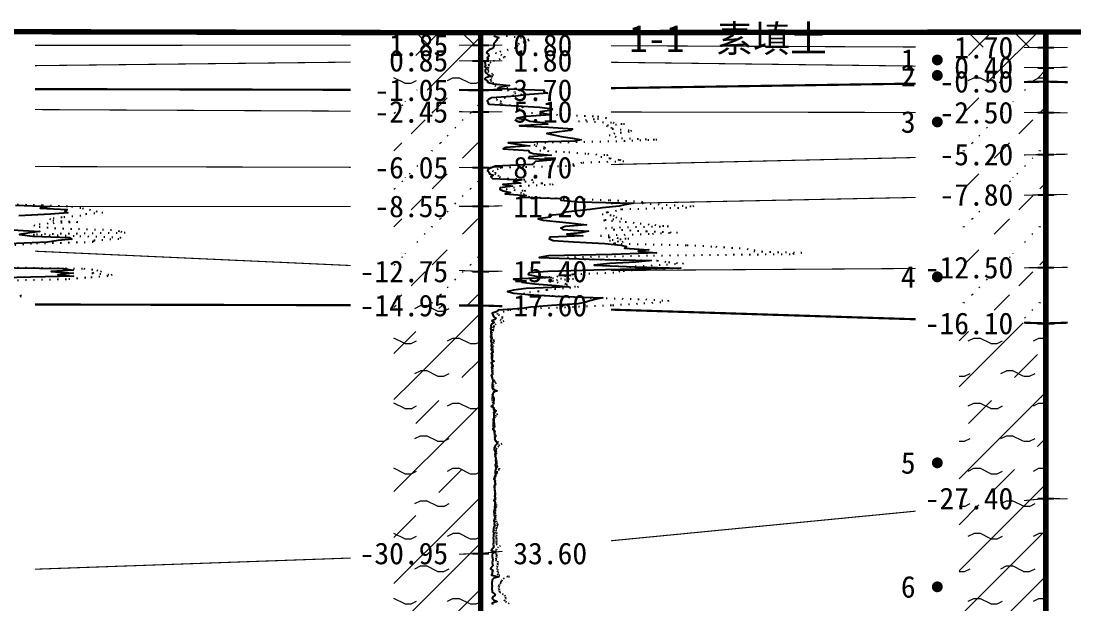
# Model space of a CAD drawing. Extents: x -37 to 3540, y -1485 to 297.
# Drawn here: x 37.5 to 134.6, y -726.3 to -672.5 of the extents above; entities that cross this region are included whole.
import ezdxf
from ezdxf.enums import TextEntityAlignment as Align

# ---------------------------------------------------------------- set-up
doc = ezdxf.new("R2010")
doc.units = 0
doc.linetypes.add('DOT', pattern=[6.35, 0, -6.35])
doc.layers.get('0').update_dxf_attribs({"linetype": 'CONTINUOUS'})
for name, color, linetype in [('CURVE', 200, 'CONTINUOUS'), ('HOLE', 41, 'CONTINUOUS'), ('SAMPLE', 1, 'CONTINUOUS'), ('STRATUM', 241, 'CONTINUOUS')]:
    doc.layers.add(name, color=color, linetype=linetype)
doc.layers.add('HATCH', color=7, linetype='CONTINUOUS', lineweight=13)
doc.styles.add('ST', font='')
doc.styles.get('ST').set_extended_font_data('SimSun')
pattern_1 = [(45, (117.4082, -891), (-2.12132, 2.12132), [10, 0]), (135, (117.4082, -891), (-2.12132, -2.12132), [10, 0])]
pattern_2 = [(45, (117.408, -891), (-4.24264, 4.24264), [10, 0]), (45, (118.469, -894.182), (-2.12132, 6.36396), [3, -3])]
pattern_3 = [(45, (117.408, -891), (-4.24264, 4.24264), [10, 0]), (45, (118.469, -894.182), (-2.12132, 6.36396), [3, -3]), (26.565, (118.4823, -891.2536), (5.999823, 5.999812), [0.567, -12.849]), (0, (117.9153, -891.2536), (0, 6), [0.567, -5.433]), (26.565, (115.827, -891), (5.999823, 5.999812), [0.567, -12.849]), (0, (116.334, -890.7464), (0, 6), [0.567, -5.433]), (153.435, (117.9153, -891.2536), (-5.999818, -5e-06), [1.134, -12.2826]), (26.565, (121.4823, -888.2536), (5.999823, 5.999812), [0.567, -12.849]), (0, (120.9153, -888.2536), (0, 6), [0.567, -5.433]), (26.565, (118.827, -888), (5.999823, 5.999812), [0.567, -12.849]), (0, (119.334, -887.7464), (0, 6), [0.567, -5.433]), (153.435, (120.9153, -888.2536), (-5.999818, -5e-06), [1.134, -12.2826])]
pattern_4 = [(45, (117.408, -891), (-7e-07, 6.99998), [1.97196, -7.92754]), (45, (120.221, -888.171), (-7e-07, 6.99998), [1.99367, -7.90583]), (45, (122.4757, -885.918), (-7e-07, 6.99998), [1.8136, -8.08588]), (26.565, (117.4082, -887.5), (7, 7), [0.0965, -15.55598]), (36.8699, (118.1082, -886.8), (7, 7), [0.19775, -34.80225]), (315, (120.908, -884.024), (6.99998, 1e-06), [0.03305, -9.86644]), (26.565, (120.9082, -891), (7, 7), [0.14475, -15.50773]), (26.565, (121.6082, -890.3), (7, 7), [0.10528, -15.5472]), (90, (121.958, -889.95), (-7, -5e-07), [0.02877, -6.97123]), (26.565, (122.3082, -889.6), (7, 7), [0.091, -31.21394]), (36.8699, (123.0082, -888.9), (7, 7), [0.1107, -34.8893]), (45, (123.708, -888.2), (-2e-07, 6.99998), [0.10911, -9.79038]), (315, (124.3223, -887.452), (6.99998, 1e-06), [0.03305, -9.86644]), (36.8699, (118.8082, -886.1), (7, 7), [0.10224, -34.89776]), (53.1301, (119.5082, -885.4), (14, 21), [0.13438, -34.86562]), (53.1301, (120.2082, -884.7), (14, 21), [0.12625, -34.87375])]
pattern_5 = [(45, (117.4082, -891), (-2.12132, 2.12132), [10, 0]), (26.565, (118.4823, -891.2536), (5.999823, 5.999812), [0.567, -12.849]), (0, (117.9153, -891.2536), (0, 6), [0.567, -5.433]), (26.565, (115.827, -891), (5.999823, 5.999812), [0.567, -12.849]), (0, (116.334, -890.7464), (0, 6), [0.567, -5.433]), (153.435, (117.9153, -891.2536), (-5.999818, -5e-06), [1.134, -12.2826]), (26.565, (121.4823, -888.2536), (5.999823, 5.999812), [0.567, -12.849]), (0, (120.9153, -888.2536), (0, 6), [0.567, -5.433]), (26.565, (118.827, -888), (5.999823, 5.999812), [0.567, -12.849]), (0, (119.334, -887.7464), (0, 6), [0.567, -5.433]), (153.435, (120.9153, -888.2536), (-5.999818, -5e-06), [1.134, -12.2826])]

# ---------------------------------------------------------------- blocks, each defined once
blk = doc.blocks.new('SampleSoilUndisturbed')
at = {"const_width": 0.5}
blk.add_lwpolyline([(-0.25, 0, 1), (0.25, 0, 1)], format="xyb", close=True, dxfattribs=at)

msp = doc.modelspace()

# ---------------------------------------------------------------- hatches: boundary and pattern name
at = {"layer": 'HATCH'}
h = msp.add_hatch(dxfattribs=at)
h.set_pattern_fill('STT', color=50, style=0)
h.set_pattern_definition(pattern_1)
h.paths.add_polyline_path([(79.903, -673.596), (71.903, -673.578), (71.903, -674.743), (79.903, -674.739)])
h.paths.add_polyline_path([(70.693, -676.228), (77.392, -676.228), (77.392, -673.295), (70.693, -673.295)], flags=9)
h = msp.add_hatch(dxfattribs=at)
h.set_pattern_fill('FZNT', color=32, style=0)
h.set_pattern_definition(pattern_2)
h.paths.add_polyline_path([(79.903, -674.739), (71.903, -674.743), (71.903, -676.257), (79.903, -676.168)])
h.paths.add_polyline_path([(70.693, -677.657), (77.392, -677.657), (77.392, -674.724), (70.693, -674.724)], flags=9)
h.paths.add_polyline_path([(70.693, -676.228), (77.392, -676.228), (77.392, -673.295), (70.693, -673.295)], flags=9)
h = msp.add_hatch(dxfattribs=at)
h.set_pattern_fill('STT', color=50, style=0)
h.set_pattern_definition(pattern_1)
h.paths.add_polyline_path([(131.976, -673.531), (123.976, -673.541), (123.976, -674.925), (131.976, -674.959)])
h.paths.add_polyline_path([(122.767, -676.448), (129.465, -676.448), (129.465, -673.515), (122.767, -673.515)], flags=9)
h = msp.add_hatch(dxfattribs=at)
h.set_pattern_fill('FZNT', color=32, style=0)
h.set_pattern_definition(pattern_2)
h.paths.add_polyline_path([(131.976, -674.959), (123.976, -674.925), (123.976, -676.717), (131.976, -676.816)])
h.paths.add_polyline_path([(122.767, -678.305), (129.465, -678.305), (129.465, -675.372), (122.767, -675.372)], flags=9)
h.paths.add_polyline_path([(122.767, -676.448), (129.465, -676.448), (129.465, -673.515), (122.767, -673.515)], flags=9)
h = msp.add_hatch(dxfattribs=at)
h.set_pattern_fill('YNFNT', color=251, style=0)
h.set_pattern_definition(pattern_3)
h.paths.add_polyline_path([(79.903, -676.168), (71.903, -676.257), (71.903, -678.864), (79.903, -678.882)])
h.paths.add_polyline_path([(69.263, -680.371), (77.392, -680.371), (77.392, -677.438), (69.263, -677.438)], flags=9)
h.paths.add_polyline_path([(70.693, -677.657), (77.392, -677.657), (77.392, -674.724), (70.693, -674.724)], flags=9)
h = msp.add_hatch(dxfattribs=at)
h.set_pattern_fill('YNFNT', color=251, style=0)
h.set_pattern_definition(pattern_3)
h.paths.add_polyline_path([(131.976, -676.816), (123.976, -676.717), (123.976, -678.222), (131.976, -678.102)])
h.paths.add_polyline_path([(121.337, -679.591), (129.465, -679.591), (129.465, -676.658), (121.337, -676.658)], flags=9)
h.paths.add_polyline_path([(122.767, -678.305), (129.465, -678.305), (129.465, -675.372), (122.767, -675.372)], flags=9)
h = msp.add_hatch(dxfattribs=at)
h.set_pattern_fill('SZFT', color=52, style=0)
h.set_pattern_definition(pattern_4)
h.paths.add_polyline_path([(131.976, -678.102), (123.976, -678.222), (123.976, -680.947), (131.976, -680.959)])
h.paths.add_polyline_path([(121.337, -682.448), (129.465, -682.448), (129.465, -679.515), (121.337, -679.515)], flags=9)
h.paths.add_polyline_path([(121.337, -679.591), (129.465, -679.591), (129.465, -676.658), (121.337, -676.658)], flags=9)
h = msp.add_hatch(dxfattribs=at)
h.set_pattern_fill('SZFT', color=52, style=0)
h.set_pattern_definition(pattern_4)
h.paths.add_polyline_path([(79.903, -678.882), (71.903, -678.864), (71.903, -680.842), (79.903, -680.882)])
h.paths.add_polyline_path([(69.269, -682.365), (77.386, -682.365), (77.386, -679.466), (69.269, -679.466)], flags=9)
h.paths.add_polyline_path([(69.263, -680.371), (77.392, -680.371), (77.392, -677.438), (69.263, -677.438)], flags=9)
h = msp.add_hatch(dxfattribs=at)
h.set_pattern_fill('SZFT', color=52, style=0)
h.set_pattern_definition(pattern_4)
h.paths.add_polyline_path([(79.903, -680.882), (71.903, -680.842), (71.903, -686.007), (79.903, -686.025)])
h.paths.add_polyline_path([(69.263, -687.514), (77.392, -687.514), (77.392, -684.581), (69.263, -684.581)], flags=9)
h.paths.add_polyline_path([(69.269, -682.365), (77.386, -682.365), (77.386, -679.466), (69.269, -679.466)], flags=9)
h = msp.add_hatch(dxfattribs=at)
h.set_pattern_fill('SZFT', color=52, style=0)
h.set_pattern_definition(pattern_4)
h.paths.add_polyline_path([(131.976, -680.959), (123.976, -680.947), (123.976, -685.002), (131.976, -684.816)])
h.paths.add_polyline_path([(121.337, -686.305), (129.465, -686.305), (129.465, -683.372), (121.337, -683.372)], flags=9)
h.paths.add_polyline_path([(121.337, -682.448), (129.465, -682.448), (129.465, -679.515), (121.337, -679.515)], flags=9)
h = msp.add_hatch(dxfattribs=at)
h.set_pattern_fill('SZFT', color=52, style=0)
h.set_pattern_definition(pattern_4)
h.paths.add_polyline_path([(131.976, -684.816), (123.976, -685.002), (123.976, -688.694), (131.976, -688.531)])
h.paths.add_polyline_path([(121.337, -690.02), (129.465, -690.02), (129.465, -687.087), (121.337, -687.087)], flags=9)
h.paths.add_polyline_path([(121.337, -686.305), (129.465, -686.305), (129.465, -683.372), (121.337, -683.372)], flags=9)
h = msp.add_hatch(dxfattribs=at)
h.set_pattern_fill('SZFT', color=52, style=0)
h.set_pattern_definition(pattern_4)
h.paths.add_polyline_path([(79.903, -686.025), (71.903, -686.007), (71.903, -689.6), (79.903, -689.596)])
h.paths.add_polyline_path([(69.263, -691.085), (77.392, -691.085), (77.392, -688.152), (69.263, -688.152)], flags=9)
h.paths.add_polyline_path([(69.263, -687.514), (77.392, -687.514), (77.392, -684.581), (69.263, -684.581)], flags=9)
h = msp.add_hatch(dxfattribs=at)
h.set_pattern_fill('SZFT', color=52, style=0)
h.set_pattern_definition(pattern_4)
h.paths.add_polyline_path([(131.976, -688.531), (123.976, -688.694), (123.976, -695.299), (131.976, -695.245)])
h.paths.add_polyline_path([(119.906, -696.734), (129.465, -696.734), (129.465, -693.801), (119.906, -693.801)], flags=9)
h.paths.add_polyline_path([(121.337, -690.02), (129.465, -690.02), (129.465, -687.087), (121.337, -687.087)], flags=9)
h = msp.add_hatch(dxfattribs=at)
h.set_pattern_fill('SZFT', color=52, style=0)
h.set_pattern_definition(pattern_4)
h.paths.add_polyline_path([(79.903, -689.596), (71.903, -689.6), (71.903, -695.234), (79.903, -695.596)])
h.paths.add_polyline_path([(67.836, -697.082), (77.389, -697.082), (77.389, -694.166), (67.836, -694.166)], flags=9)
h.paths.add_polyline_path([(69.263, -691.085), (77.392, -691.085), (77.392, -688.152), (69.263, -688.152)], flags=9)
h = msp.add_hatch(dxfattribs=at)
h.set_pattern_fill('SZFT', color=52, style=0)
h.set_pattern_definition(pattern_4)
h.paths.add_polyline_path([(79.903, -695.596), (71.903, -695.234), (71.903, -698.721), (79.903, -698.739)])
h.paths.add_polyline_path([(67.833, -700.228), (77.392, -700.228), (77.392, -697.295), (67.833, -697.295)], flags=9)
h.paths.add_polyline_path([(67.836, -697.082), (77.389, -697.082), (77.389, -694.166), (67.836, -694.166)], flags=9)
h = msp.add_hatch(dxfattribs=at)
h.set_pattern_fill('SZFT', color=52, style=0)
h.set_pattern_definition(pattern_4)
h.paths.add_polyline_path([(131.976, -695.245), (123.976, -695.299), (123.976, -700.135), (131.976, -700.388)])
h.paths.add_polyline_path([(119.906, -701.877), (129.465, -701.877), (129.465, -698.944), (119.906, -698.944)], flags=9)
h.paths.add_polyline_path([(119.906, -696.734), (129.465, -696.734), (129.465, -693.801), (119.906, -693.801)], flags=9)
h = msp.add_hatch(dxfattribs=at)
h.set_pattern_fill('YNFNT', color=251, style=0)
h.set_pattern_definition(pattern_3)
h.paths.add_polyline_path([(79.903, -698.739), (71.903, -698.721), (71.903, -721.88), (79.903, -721.596)])
h.paths.add_polyline_path([(67.833, -723.085), (77.392, -723.085), (77.392, -720.152), (67.833, -720.152)], flags=9)
h.paths.add_polyline_path([(67.833, -700.228), (77.392, -700.228), (77.392, -697.295), (67.833, -697.295)], flags=9)
h = msp.add_hatch(dxfattribs=at)
h.set_pattern_fill('YNFNT', color=251, style=0)
h.set_pattern_definition(pattern_3)
h.paths.add_polyline_path([(131.976, -700.388), (123.976, -700.135), (123.976, -717.309), (131.976, -716.531)])
h.paths.add_polyline_path([(119.906, -718.02), (129.465, -718.02), (129.465, -715.087), (119.906, -715.087)], flags=9)
h.paths.add_polyline_path([(119.906, -701.877), (129.465, -701.877), (129.465, -698.944), (119.906, -698.944)], flags=9)
h = msp.add_hatch(dxfattribs=at)
h.set_pattern_fill('YNNT', color=251, style=0)
h.set_pattern_definition(pattern_5)
h.paths.add_polyline_path([(131.976, -716.531), (123.976, -717.309), (123.976, -728.365), (131.976, -728.245)])
h.paths.add_polyline_path([(119.906, -729.734), (129.465, -729.734), (129.465, -726.801), (119.906, -726.801)], flags=9)
h.paths.add_polyline_path([(119.906, -718.02), (129.465, -718.02), (129.465, -715.087), (119.906, -715.087)], flags=9)
h = msp.add_hatch(dxfattribs=at)
h.set_pattern_fill('YNNT', color=251, style=0)
h.set_pattern_definition(pattern_5)
h.paths.add_polyline_path([(79.903, -721.596), (71.903, -721.88), (71.903, -729.157), (79.903, -729.025)])
h.paths.add_polyline_path([(67.833, -730.514), (77.392, -730.514), (77.392, -727.581), (67.833, -727.581)], flags=9)
h.paths.add_polyline_path([(67.833, -723.085), (77.392, -723.085), (77.392, -720.152), (67.833, -720.152)], flags=9)

# ---------------------------------------------------------------- linework, layer by layer
at = {"layer": 'CURVE', "color": 30, "linetype": 'Continuous'}
for points in [[(81.123, -673.882), (81.563, -674.025), (81.403, -674.168), (81.353, -674.311), (81.243, -674.454), (81.093, -674.596), (81.133, -674.739), (81.083, -674.882), (81.053, -675.025), (80.693, -675.168), (80.493, -675.311), (80.423, -675.454), (80.623, -675.596), (80.653, -675.739), (80.483, -675.882), (80.573, -676.025), (80.453, -676.168), (80.283, -676.311), (80.323, -676.454), (80.343, -676.596), (80.273, -676.739), (80.453, -676.882), (80.323, -677.025), (80.323, -677.168), (80.433, -677.311), (80.553, -677.454), (80.803, -677.596), (80.363, -677.739), (80.293, -677.882), (80.493, -678.025), (80.573, -678.168), (81.073, -678.311), (82.543, -678.454), (81.773, -678.596), (81.483, -678.739), (85.743, -678.882), (85.703, -679.025), (86.053, -679.168), (83.983, -679.311), (83.133, -679.454), (80.893, -679.596), (80.623, -679.739), (80.493, -679.882), (80.553, -680.025), (80.643, -680.168), (82.693, -680.311), (85.323, -680.454), (86.493, -680.596), (86.443, -680.739), (85.393, -680.882), (85.763, -681.025), (86.363, -681.168), (84.083, -681.311), (83.233, -681.454), (84.093, -681.596), (84.413, -681.739), (85.693, -681.882), (86.093, -682.025), (83.483, -682.168), (86.133, -682.311), (88.343, -682.454), (88.163, -682.596), (87.123, -682.739), (85.983, -682.882), (86.763, -683.025), (87.323, -683.168), (88.343, -683.311), (89.163, -683.454), (88.583, -683.596), (82.443, -683.739), (83.463, -683.882), (84.413, -684.025), (82.203, -684.168), (81.963, -684.311), (84.313, -684.454), (84.363, -684.596), (84.733, -684.739), (86.403, -684.882), (84.373, -685.025), (84.303, -685.168), (86.693, -685.311), (84.933, -685.454), (84.833, -685.596), (84.633, -685.739), (81.243, -685.882), (80.943, -686.025), (80.583, -686.168), (80.513, -686.311), (80.653, -686.454), (80.713, -686.596), (81.043, -686.739), (80.843, -686.882), (80.993, -687.025), (83.693, -687.168), (82.923, -687.311), (83.603, -687.454), (81.923, -687.596), (82.813, -687.739), (81.683, -687.882), (81.673, -688.025), (81.963, -688.168), (82.633, -688.311), (82.153, -688.454), (84.073, -688.596), (83.543, -688.739), (87.233, -688.882), (87.283, -689.025), (88.853, -689.168), (94.003, -689.311), (93.183, -689.454), (92.653, -689.596), (91.123, -689.739), (89.983, -689.882), (88.783, -690.025), (87.533, -690.168), (87.453, -690.311), (86.203, -690.454), (86.303, -690.596), (85.183, -690.739), (85.643, -690.882), (87.173, -691.025), (88.623, -691.168), (89.653, -691.311), (87.683, -691.454), (87.273, -691.596), (87.463, -691.739), (89.823, -691.882), (89.133, -692.025), (87.823, -692.168), (89.313, -692.311), (86.303, -692.454), (86.213, -692.596), (86.583, -692.739), (88.453, -692.882), (91.323, -693.025), (92.823, -693.168), (93.333, -693.311), (93.143, -693.454), (95.383, -693.596), (94.423, -693.739), (96.103, -693.882), (92.003, -694.025), (86.143, -694.168), (85.283, -694.311), (89.883, -694.454), (95.613, -694.596), (94.193, -694.739), (91.793, -694.882), (90.343, -695.025), (94.063, -695.168), (98.333, -695.311), (91.413, -695.454), (86.073, -695.596), (84.403, -695.739), (84.273, -695.882), (85.023, -696.025), (86.403, -696.168), (82.933, -696.311), (83.523, -696.454), (83.703, -696.596), (84.843, -696.739), (86.853, -696.882), (88.023, -697.025), (84.103, -697.168), (82.913, -697.311), (82.373, -697.454), (82.953, -697.596), (84.313, -697.739), (86.763, -697.882), (91.153, -698.025), (90.543, -698.168), (89.943, -698.311), (89.493, -698.454), (88.863, -698.596), (86.413, -698.739), (84.533, -698.882), (83.673, -699.025), (81.513, -699.168), (81.323, -699.311), (80.963, -699.454), (81.003, -699.596), (81.073, -699.739), (81.293, -699.882), (81.213, -700.025), (80.923, -700.168), (81.153, -700.311), (80.893, -700.454), (80.833, -700.596), (80.853, -700.739), (80.803, -700.882), (80.853, -701.025), (80.823, -701.168), (80.843, -701.311), (80.913, -701.454), (80.813, -701.596), (80.893, -701.739), (80.873, -701.882), (80.843, -702.025), (80.903, -702.168), (80.893, -702.311), (80.853, -702.454), (80.913, -702.596), (80.853, -702.739), (80.903, -702.882), (81.043, -703.025), (80.873, -703.168), (80.973, -703.311), (80.893, -703.454), (80.903, -703.596), (80.913, -703.739), (81.143, -703.882), (80.863, -704.025), (80.963, -704.168), (81.003, -704.311), (80.903, -704.454), (80.953, -704.596), (80.973, -704.739), (80.943, -704.882), (80.973, -705.025), (80.873, -705.168), (80.923, -705.311), (80.943, -705.454), (81.043, -705.596), (81.003, -705.739), (80.993, -705.882), (80.953, -706.025), (80.943, -706.168), (80.953, -706.311), (81.013, -706.454), (81.423, -706.596), (81.073, -706.739), (81.003, -706.882), (80.993, -707.025), (81.033, -707.168), (81.103, -707.311), (81.093, -707.454), (81.073, -707.596), (81.073, -707.739), (81.033, -707.882), (80.853, -708.025), (81.093, -708.168), (81.073, -708.311), (81.323, -708.454), (81.083, -708.596), (81.123, -708.739), (81.113, -708.882), (81.113, -709.025), (81.093, -709.168), (81.103, -709.311), (81.123, -709.454), (81.133, -709.596), (81.143, -709.739), (81.173, -709.882), (81.143, -710.025), (81.003, -710.168), (81.193, -710.311), (81.173, -710.454), (81.173, -710.596), (81.283, -710.739), (81.213, -710.882), (81.193, -711.025), (81.243, -711.168), (81.353, -711.311), (81.453, -711.454), (81.313, -711.596), (81.213, -711.739), (81.153, -711.882), (81.143, -712.025), (81.193, -712.168), (81.253, -712.311), (81.193, -712.454), (81.233, -712.596), (81.273, -712.739), (81.293, -712.882), (81.263, -713.025), (81.293, -713.168), (81.303, -713.311), (81.233, -713.454), (81.263, -713.596), (81.313, -713.739), (81.273, -713.882), (81.233, -714.025), (81.243, -714.168), (81.253, -714.311), (81.193, -714.454), (81.163, -714.596), (81.113, -714.739), (81.233, -714.882), (81.213, -715.025), (81.223, -715.168), (81.173, -715.311), (81.143, -715.454), (81.163, -715.596), (81.173, -715.739), (81.193, -715.882), (81.243, -716.025), (81.233, -716.168), (81.173, -716.311), (81.273, -716.454), (81.173, -716.596), (81.123, -716.739), (81.223, -716.882), (81.193, -717.025), (81.193, -717.168), (81.173, -717.311), (81.203, -717.454), (81.153, -717.596), (81.123, -717.739), (81.143, -717.882), (81.133, -718.025), (81.163, -718.168), (81.263, -718.311), (81.143, -718.454), (81.103, -718.596), (81.173, -718.739), (81.153, -718.882), (81.193, -719.025), (81.123, -719.168), (81.063, -719.311), (81.073, -719.454), (81.053, -719.596), (81.103, -719.739), (81.073, -719.882), (81.083, -720.025), (81.053, -720.168), (81.073, -720.311), (81.073, -720.454), (81.073, -720.596), (81.043, -720.739), (81.083, -720.882), (81.103, -721.025), (80.993, -721.168), (80.873, -721.311), (81.233, -721.454), (80.983, -721.596), (80.943, -721.739), (80.953, -721.882), (80.993, -722.025), (81.003, -722.168), (80.973, -722.311), (80.963, -722.454), (80.973, -722.596), (81.003, -722.739), (80.873, -722.882), (80.813, -723.025), (81.003, -723.168), (80.943, -723.311), (80.963, -723.454), (80.903, -723.596), (81.583, -723.739), (81.123, -723.882), (80.943, -724.025), (80.953, -724.168), (80.913, -724.311), (80.913, -724.454), (80.963, -724.596), (80.933, -724.739), (80.923, -724.882), (80.943, -725.025), (80.963, -725.168), (81.173, -725.311), (81.233, -725.454), (81.023, -725.596), (80.943, -725.739), (81.063, -725.882), (81.423, -726.025), (80.943, -726.168), (80.993, -726.311)], [(37.016, -689.475), (40.186, -689.618), (39.316, -689.761), (41.796, -689.904), (41.576, -690.046), (41.856, -690.189), (40.266, -690.332), (37.326, -690.475)], [(36.736, -691.761), (39.266, -691.904), (38.356, -692.046), (37.386, -692.189), (38.586, -692.332), (41.976, -692.475), (42.206, -692.618), (40.966, -692.761), (39.986, -692.904), (36.406, -693.046)], [(30.286, -695.189), (41.446, -695.332), (42.336, -695.475), (40.326, -695.618), (42.336, -695.761), (40.916, -695.904), (42.386, -696.046), (35.836, -696.189)]]:
    msp.add_lwpolyline(points, dxfattribs=at)
at = {"layer": 'CURVE', "color": 100, "linetype": 'DOT', "ltscale": 0.1}
for points in [[(82.253, -673.882), (83.563, -674.025), (84.253, -674.168), (84.353, -674.311), (83.903, -674.454), (83.453, -674.596), (83.323, -674.739), (83.233, -674.882), (83.093, -675.025), (82.433, -675.168), (81.743, -675.311), (81.273, -675.454), (81.763, -675.596), (82.133, -675.739), (82.073, -675.882), (81.693, -676.025), (81.173, -676.168), (80.823, -676.311), (80.613, -676.454), (80.663, -676.596), (80.583, -676.739), (80.543, -676.882), (80.603, -677.025), (80.543, -677.168), (80.893, -677.311), (81.003, -677.454), (80.983, -677.596), (80.883, -677.739), (80.793, -677.882), (80.813, -678.025), (80.973, -678.168), (81.313, -678.311), (81.203, -678.454), (81.563, -678.596), (83.233, -678.739), (82.353, -678.882), (82.973, -679.025), (83.053, -679.168), (83.673, -679.311), (82.413, -679.454), (82.143, -679.596), (81.343, -679.739), (81.773, -679.882), (81.693, -680.025), (81.803, -680.168), (82.943, -680.311), (83.803, -680.454), (83.413, -680.596), (83.623, -680.739), (83.103, -680.882), (85.413, -681.025), (87.243, -681.168), (90.673, -681.311), (91.493, -681.454), (90.373, -681.596), (88.913, -681.739), (92.093, -681.882), (93.153, -682.025), (91.493, -682.168), (91.933, -682.311), (92.023, -682.454), (93.783, -682.596), (93.593, -682.739), (92.273, -682.882), (91.743, -683.025), (92.293, -683.168), (92.863, -683.311), (96.133, -683.454), (93.183, -683.596), (85.903, -683.739), (84.803, -683.882), (84.963, -684.025), (85.873, -684.168), (85.773, -684.311), (85.333, -684.454), (88.023, -684.596), (89.773, -684.739), (91.603, -684.882), (90.973, -685.025), (91.823, -685.168), (92.723, -685.311), (93.083, -685.454), (89.213, -685.596), (88.363, -685.739), (88.543, -685.882), (81.743, -686.025), (81.513, -686.168), (80.983, -686.311), (81.233, -686.454), (81.213, -686.596), (81.503, -686.739), (81.623, -686.882), (82.383, -687.025), (84.703, -687.168), (83.973, -687.311), (85.513, -687.454), (86.583, -687.596), (83.573, -687.739), (83.013, -687.882), (82.233, -688.025), (84.013, -688.168), (83.553, -688.311), (83.903, -688.454), (83.553, -688.596), (84.573, -688.739), (87.963, -688.882), (91.783, -689.025), (94.763, -689.168), (94.783, -689.311), (96.983, -689.454), (99.533, -689.596), (98.883, -689.739), (92.873, -689.882), (92.413, -690.025), (91.553, -690.168), (91.083, -690.311), (92.113, -690.454), (92.343, -690.596), (92.913, -690.739), (91.223, -690.882), (93.223, -691.025), (94.593, -691.168), (95.933, -691.311), (97.193, -691.454), (91.393, -691.596), (92.153, -691.739), (95.163, -691.882), (98.033, -692.025), (95.423, -692.168), (90.933, -692.311), (91.723, -692.454), (93.563, -692.596), (91.753, -692.739), (93.033, -692.882), (92.113, -693.025), (98.903, -693.168), (101.553, -693.311), (103.713, -693.454), (105.163, -693.596), (105.053, -693.739), (109.493, -693.882), (108.423, -694.025), (95.263, -694.168), (87.883, -694.311), (89.473, -694.454), (96.143, -694.596), (97.213, -694.739), (98.583, -694.882), (96.433, -695.025), (93.623, -695.168), (98.313, -695.311), (94.603, -695.454), (92.723, -695.596), (92.163, -695.739), (88.393, -695.882), (87.733, -696.025), (85.773, -696.168), (88.443, -696.311), (86.503, -696.454), (86.933, -696.596), (87.803, -696.739), (87.803, -696.882), (88.923, -697.025), (87.543, -697.168), (85.993, -697.311), (85.233, -697.454), (83.853, -697.596), (84.273, -697.739), (87.043, -697.882), (89.983, -698.025), (95.123, -698.168), (97.223, -698.311), (96.493, -698.454), (94.353, -698.596), (91.943, -698.739), (88.443, -698.882), (84.883, -699.025), (82.463, -699.168), (82.053, -699.311), (81.413, -699.454), (81.523, -699.596), (81.863, -699.739), (81.903, -699.882), (81.703, -700.025), (82.023, -700.168), (81.833, -700.311), (81.293, -700.454), (81.123, -700.596), (81.083, -700.739), (81.003, -700.882), (81.063, -701.025), (80.923, -701.168), (80.893, -701.311), (80.853, -701.454), (80.923, -701.596), (80.913, -701.739), (81.073, -701.882), (81.083, -702.025), (81.133, -702.168), (80.923, -702.311), (81.083, -702.454), (80.953, -702.596), (80.983, -702.739), (81.023, -702.882), (81.003, -703.025), (80.933, -703.168), (80.973, -703.311), (80.963, -703.454), (80.933, -703.596), (80.983, -703.739), (80.983, -703.882), (80.933, -704.025), (80.903, -704.168), (81.023, -704.311), (80.993, -704.454), (80.963, -704.596), (80.923, -704.739), (80.943, -704.882), (81.043, -705.025), (80.903, -705.168), (80.913, -705.311), (80.953, -705.454), (81.123, -705.596), (81.153, -705.739), (81.333, -705.882), (81.053, -706.025), (81.023, -706.168), (81.083, -706.311), (81.003, -706.454), (81.333, -706.596), (81.153, -706.739), (80.953, -706.882), (80.983, -707.025), (80.983, -707.168), (80.913, -707.311), (80.913, -707.454), (80.993, -707.596), (81.073, -707.739), (80.963, -707.882), (80.973, -708.025), (81.113, -708.168), (81.083, -708.311), (81.163, -708.454), (81.163, -708.596), (81.443, -708.739), (81.313, -708.882), (81.233, -709.025), (81.053, -709.168), (81.033, -709.311), (81.043, -709.454), (81.043, -709.596), (81.033, -709.739), (81.043, -709.882), (80.943, -710.025), (81.113, -710.168), (81.123, -710.311), (81.143, -710.454), (81.173, -710.596), (81.173, -710.739), (81.203, -710.882), (81.173, -711.025), (81.233, -711.168), (81.443, -711.311), (81.833, -711.454), (81.623, -711.596), (81.553, -711.739), (81.383, -711.882), (81.303, -712.025), (81.293, -712.168), (81.333, -712.311), (81.303, -712.454), (81.213, -712.596), (81.283, -712.739), (81.293, -712.882), (81.353, -713.025), (81.353, -713.168), (81.353, -713.311), (81.363, -713.454), (81.393, -713.596), (81.613, -713.739), (81.603, -713.882), (81.373, -714.025), (81.403, -714.168), (81.293, -714.311), (81.273, -714.454), (81.213, -714.596), (81.203, -714.739), (81.173, -714.882), (81.193, -715.025), (81.273, -715.168), (81.203, -715.311), (81.163, -715.454), (81.173, -715.596), (81.173, -715.739), (81.213, -715.882), (81.193, -716.025), (81.203, -716.168), (81.203, -716.311), (81.203, -716.454), (81.233, -716.596), (81.213, -716.739), (81.203, -716.882), (81.293, -717.025), (81.333, -717.168), (81.323, -717.311), (81.243, -717.454), (81.243, -717.596), (81.243, -717.739), (81.193, -717.882), (81.263, -718.025), (81.243, -718.168), (81.213, -718.311), (81.223, -718.454), (81.313, -718.596), (81.343, -718.739), (81.443, -718.882), (81.443, -719.025), (81.343, -719.168), (81.353, -719.311), (81.273, -719.454), (81.303, -719.596), (81.313, -719.739), (81.353, -719.882), (81.293, -720.025), (81.313, -720.168), (81.353, -720.311), (81.363, -720.454), (81.323, -720.596), (81.333, -720.739), (81.703, -720.882), (81.513, -721.025), (81.343, -721.168), (81.323, -721.311), (81.243, -721.454), (81.313, -721.596), (81.343, -721.739), (81.343, -721.882), (81.293, -722.025), (81.283, -722.168), (81.433, -722.311), (81.443, -722.454), (81.473, -722.596), (81.423, -722.739), (81.363, -722.882), (81.443, -723.025), (81.413, -723.168), (81.523, -723.311), (81.443, -723.454), (81.573, -723.596), (82.543, -723.739), (82.053, -723.882), (81.833, -724.025), (81.783, -724.168), (81.743, -724.311), (81.613, -724.454), (81.573, -724.596), (81.523, -724.739), (81.583, -724.882), (81.603, -725.025), (81.623, -725.168), (81.883, -725.311), (82.083, -725.454), (82.143, -725.596), (82.253, -725.739), (82.043, -725.882), (82.183, -726.025), (82.493, -726.168), (82.313, -726.311)], [(32.786, -689.332), (39.506, -689.475), (42.226, -689.618), (43.206, -689.761), (43.856, -689.904), (44.446, -690.046), (45.076, -690.189), (43.566, -690.332), (43.046, -690.475), (41.316, -690.618), (40.156, -690.761), (40.456, -690.904), (42.786, -691.046), (40.046, -691.189), (38.716, -691.332), (39.196, -691.475), (40.636, -691.618), (45.776, -691.761), (46.726, -691.904), (47.136, -692.046), (38.666, -692.189), (42.956, -692.332), (46.746, -692.475), (46.556, -692.618), (44.186, -692.761), (44.196, -692.904), (38.516, -693.046), (36.766, -693.189)], [(34.276, -695.189), (43.316, -695.332), (44.516, -695.475), (44.966, -695.618), (44.066, -695.761), (45.926, -695.904), (45.546, -696.046), (43.496, -696.189), (41.716, -696.332), (35.336, -696.475)], [(37.496, -697.761), (37.556, -697.904), (37.036, -698.046)]]:
    msp.add_lwpolyline(points, dxfattribs=at)
at = {"layer": 'HOLE', "linetype": 'Continuous', "const_width": 0.5}
for points in [[(79.903, -673.596), (79.903, -779.44)], [(131.976, -673.531), (131.976, -780.674)]]:
    msp.add_lwpolyline(points, dxfattribs=at)
at = {"layer": 'HOLE', "linetype": 'Continuous'}
for points in [[(79.153, -674.739), (80.653, -674.739)], [(131.226, -674.959), (132.726, -674.959)], [(79.153, -676.168), (80.653, -676.168)], [(131.226, -676.816), (132.726, -676.816)], [(131.226, -678.102), (132.726, -678.102)], [(79.153, -678.882), (80.653, -678.882)], [(79.153, -680.882), (80.653, -680.882)], [(131.226, -680.959), (132.726, -680.959)], [(131.226, -684.816), (132.726, -684.816)], [(79.153, -686.025), (80.653, -686.025)], [(131.226, -688.531), (132.726, -688.531)], [(79.153, -689.596), (80.653, -689.596)], [(79.153, -695.596), (80.653, -695.596)], [(131.226, -695.245), (132.726, -695.245)], [(79.153, -698.739), (80.653, -698.739)], [(131.226, -700.388), (132.726, -700.388)], [(131.226, -716.531), (132.726, -716.531)], [(79.153, -721.596), (80.653, -721.596)]]:
    msp.add_lwpolyline(points, dxfattribs=at)
at = {"layer": 'STRATUM', "linetype": 'Continuous'}
for points, const_width in [([(24.836, -673.475), (26.836, -673.475), (38.836, -673.502)], 0.5), ([(38.836, -673.502), (77.903, -673.592)], 0.5), ([(77.903, -673.592), (79.903, -673.596), (91.903, -673.581)], 0.5), ([(91.903, -673.581), (131.976, -673.531), (171.18, -673.581), (203.385, -673.466), (256.48, -673.689)], 0.5), ([(38.836, -674.756), (53.369, -674.75), (67.903, -674.744)], 0.1), ([(77.903, -674.74), (79.903, -674.739), (81.903, -674.748)], 0.1), ([(91.903, -674.79), (105.94, -674.849), (119.976, -674.909)], 0.1), ([(129.976, -674.951), (131.976, -674.959), (133.976, -674.962)], 0.1), ([(38.836, -676.627), (53.369, -676.464), (67.903, -676.302)], 0.1), ([(77.903, -676.19), (79.903, -676.168), (81.903, -676.193)], 0.1), ([(91.903, -676.317), (105.94, -676.492), (119.976, -676.667)], 0.1), ([(129.976, -676.792), (131.976, -676.816), (133.976, -676.775)], 0.1), ([(91.903, -678.702), (105.94, -678.492), (119.976, -678.282)], 0.2), ([(129.976, -678.132), (131.976, -678.102), (133.976, -678.148)], 0.2), ([(38.836, -678.788), (53.369, -678.821), (67.903, -678.855)], 0.2), ([(77.903, -678.878), (79.903, -678.882), (81.903, -678.852)], 0.2), ([(38.836, -680.678), (53.369, -680.75), (67.903, -680.822)], 0.1), ([(77.903, -680.872), (79.903, -680.882), (81.903, -680.885)], 0.1), ([(91.903, -680.9), (105.94, -680.921), (119.976, -680.942)], 0.1), ([(129.976, -680.956), (131.976, -680.959), (133.976, -680.969)], 0.1), ([(129.976, -684.863), (131.976, -684.816), (133.976, -684.797)], 0.1), ([(38.836, -685.931), (53.369, -685.964), (67.903, -685.998)], 0.1), ([(77.903, -686.02), (79.903, -686.025), (81.903, -685.979)], 0.1), ([(91.903, -685.746), (105.94, -685.421), (119.976, -685.095)], 0.1), ([(91.903, -689.351), (105.94, -689.064), (119.976, -688.776)], 0.1), ([(129.976, -688.572), (131.976, -688.531), (133.976, -688.504)], 0.1), ([(38.836, -689.613), (53.369, -689.607), (67.903, -689.601)], 0.1), ([(77.903, -689.597), (79.903, -689.596), (81.903, -689.555)], 0.1), ([(38.836, -693.734), (53.369, -694.393), (67.903, -695.052)], 0.1), ([(77.903, -695.506), (79.903, -695.596), (81.903, -695.583)], 0.1), ([(91.903, -695.515), (105.94, -695.421), (119.976, -695.326)], 0.1), ([(129.976, -695.258), (131.976, -695.245), (133.976, -695.218)], 0.1), ([(38.836, -698.645), (53.369, -698.679), (67.903, -698.712)], 0.2), ([(77.903, -698.735), (79.903, -698.739), (81.903, -698.803)], 0.2), ([(91.903, -699.119), (105.94, -699.564), (119.976, -700.008)], 0.2), ([(129.976, -700.325), (131.976, -700.388), (133.976, -700.325)], 0.2), ([(129.976, -716.725), (131.976, -716.531), (133.976, -716.562)], 0.1), ([(91.903, -720.429), (105.94, -719.064), (119.976, -717.698)], 0.1), ([(77.903, -721.667), (79.903, -721.596), (81.903, -721.402)], 0.1), ([(38.836, -723.05), (53.369, -722.536), (67.903, -722.021)], 0.1)]:
    msp.add_lwpolyline(points, dxfattribs=dict(at, const_width=const_width))

# ---------------------------------------------------------------- block references
at = {"layer": 'SAMPLE'}
for p in [(121.976, -676.102), (121.976, -677.531), (121.976, -681.816), (121.976, -696.102), (121.976, -713.245), (121.976, -724.674)]:
    msp.add_blockref('SampleSoilUndisturbed', p, dxfattribs=at)

# ---------------------------------------------------------------- texts
at = {"layer": 'HOLE', "style": 'ST'}
for s, p in [('1.85', (76.903, -674.739)), ('1.70', (128.976, -674.959)), ('0.85', (76.903, -676.168)), ('0.40', (128.976, -676.816)), ('-0.50', (128.976, -678.102)), ('-1.05', (76.903, -678.882)), ('-2.45', (76.903, -680.882)), ('-2.50', (128.976, -680.959)), ('-5.20', (128.976, -684.816)), ('-6.05', (76.903, -686.025)), ('-7.80', (128.976, -688.531)), ('-8.55', (76.903, -689.596)), ('-12.75', (76.903, -695.596)), ('-12.50', (128.976, -695.245)), ('-14.95', (76.903, -698.739)), ('-16.10', (128.976, -700.388)), ('-27.40', (128.976, -716.531)), ('-30.95', (76.903, -721.596))]:
    msp.add_text(s, height=2, dxfattribs=at).set_placement(p, align=Align.MIDDLE_RIGHT)
for s, p in [('0.80', (82.903, -674.739)), ('1.80', (82.903, -676.168)), ('3.70', (82.903, -678.882)), ('5.10', (82.903, -680.882)), ('8.70', (82.903, -686.025)), ('11.20', (82.903, -689.596)), ('15.40', (82.903, -695.596)), ('17.60', (82.903, -698.739)), ('33.60', (82.903, -721.596))]:
    msp.add_text(s, height=2, dxfattribs=at).set_placement(p, align=Align.MIDDLE_LEFT)
at = {"layer": 'SAMPLE', "style": 'ST'}
for s, p in [('1', (119.976, -676.102)), ('2', (119.976, -677.531)), ('3', (119.976, -681.816)), ('4', (119.976, -696.102)), ('5', (119.976, -713.245)), ('6', (119.976, -724.674))]:
    msp.add_text(s, height=2, dxfattribs=at).set_placement(p, align=Align.MIDDLE_RIGHT)
at = {"layer": 'STRATUM', "style": 'ST'}
for s, p in [('1-1', (93.58, -674.133)), ('素填土', (101.58, -674.133))]:
    msp.add_text(s, height=2.5, dxfattribs=at).set_placement(p, align=Align.MIDDLE_LEFT)

doc.saveas('drawing.dxf')
